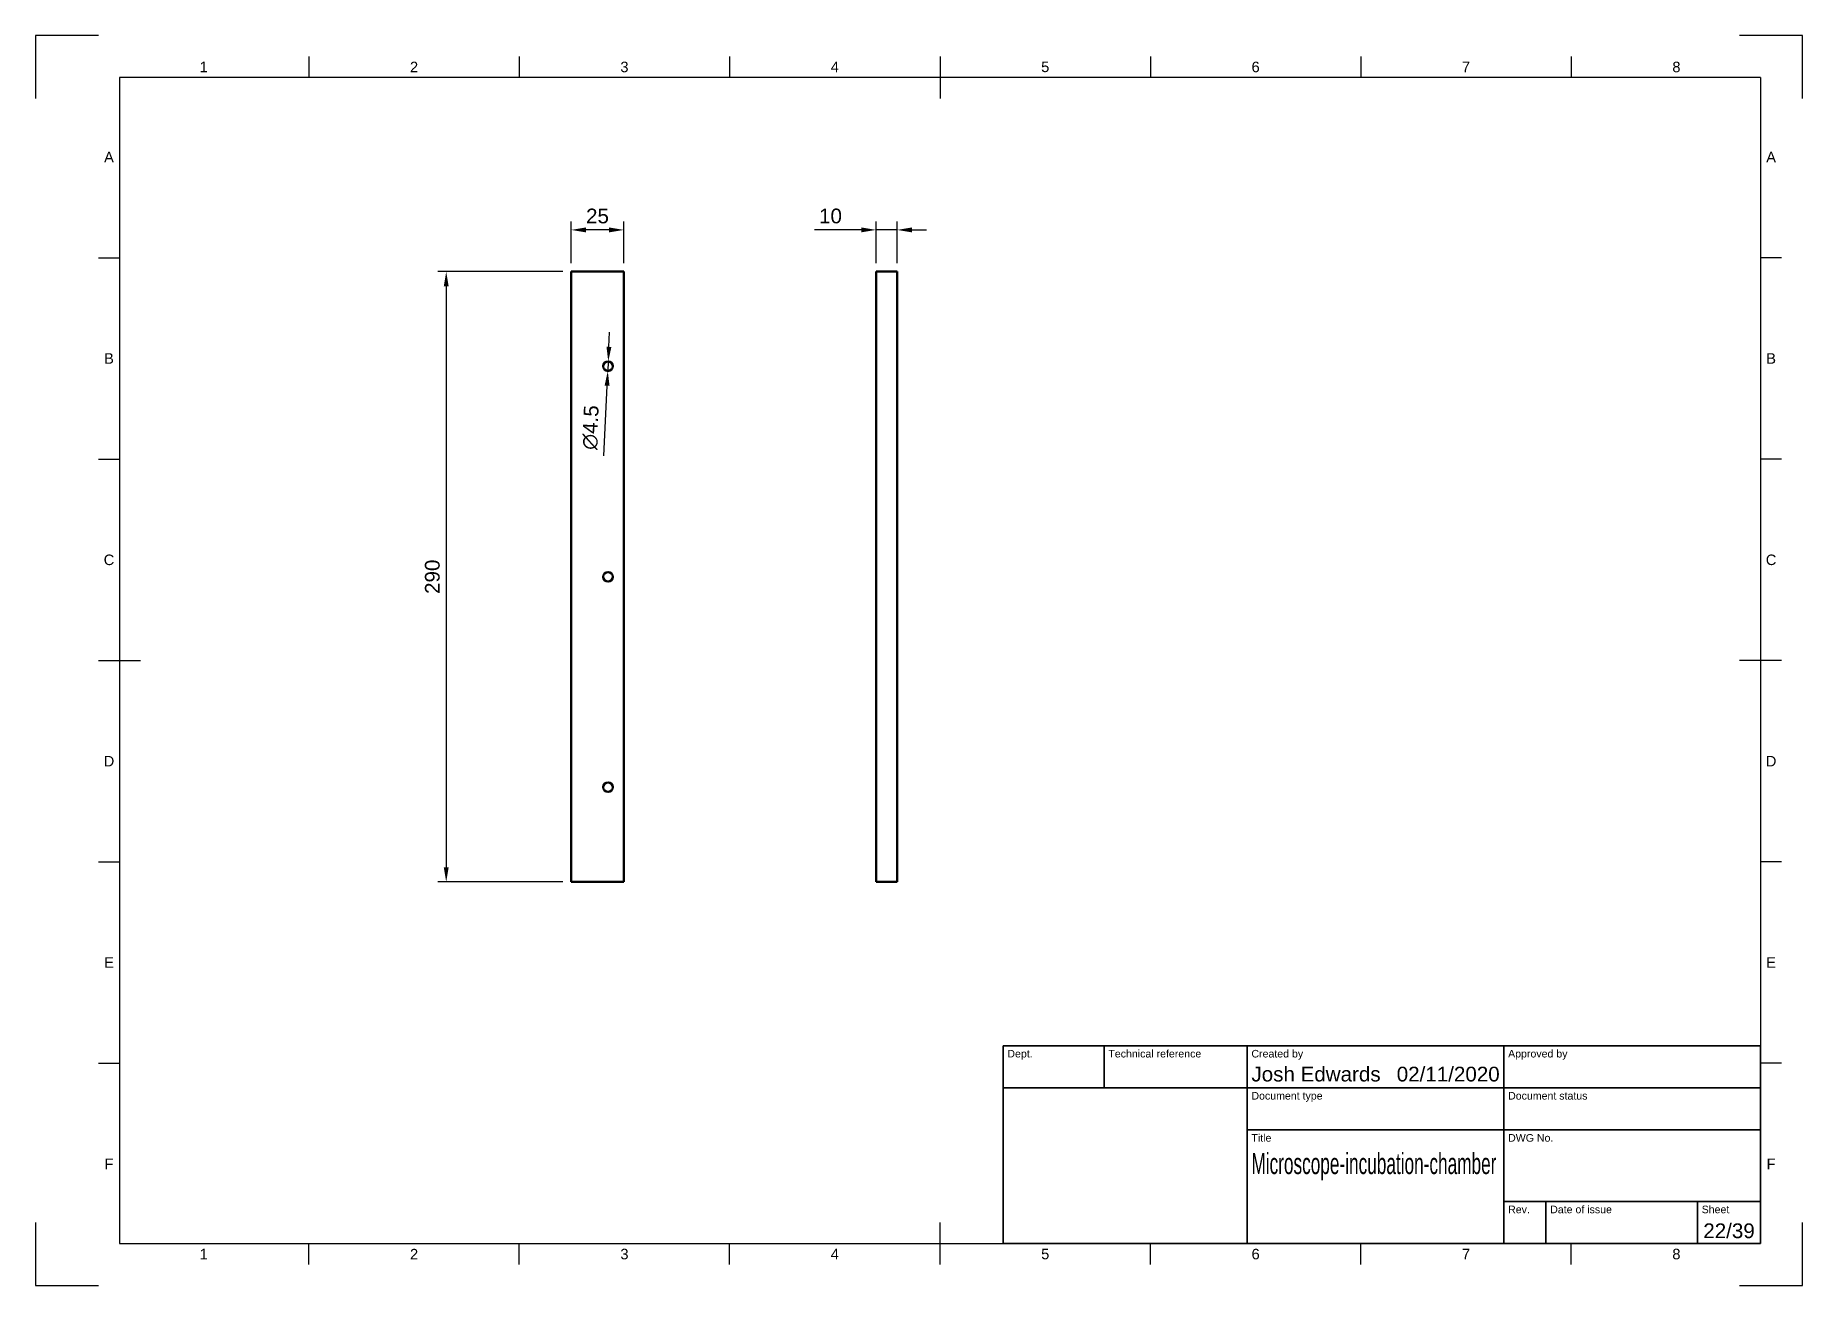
# Model space of a CAD drawing. Header units: millimetres. Extents: x 0 to 420, y 0 to 297.
import ezdxf
from ezdxf.enums import TextEntityAlignment as Align

# ---------------------------------------------------------------- set-up
doc = ezdxf.new("R2010")
doc.units = ezdxf.units.MM
doc.header["$LTSCALE"] = 0.75
for name, color, linetype, lineweight in [('Border', 7, 'Continuous', 25), ('Dimensions', 7, 'Continuous', 25), ('TitleBlock', 7, 'Continuous', 35), ('Visible', 7, 'Continuous', 50)]:
    doc.layers.add(name, color=color, linetype=linetype, lineweight=lineweight)
doc.styles.add('FusionTitle', font='')
doc.styles.get("Standard").update_dxf_attribs({"font": 'arial.ttf'})
doc.styles.get('FusionTitle').set_extended_font_data('Arial Unicode MS')
doc.dimstyles.new('ISO-25', dxfattribs={"dimtxt": 3.5, "dimasz": 3.5, "dimexe": 2, "dimexo": 2, "dimgap": 1.5, "dimtad": 1, "dimzin": 12, "dimdsep": 46, "dimtxsty": 'Standard', "dimcen": 0, "dimclrd": 256, "dimclre": 256, "dimclrt": 256, "dimazin": 3, "dimtp": 0.1, "dimtm": 0.1, "dimtfac": 0.714, "dimtmove": 0, "dimatfit": 3, "dimfxl": 1, "dimtzin": 12, "dimarcsym": 0})

# ---------------------------------------------------------------- blocks, each defined once
blk = doc.blocks.new('ISO_A3_SHEET')
at = {"layer": 'Border'}
for p, q in [((15, 297), (0, 297)), ((0, 297), (0, 282)), ((420, 297), (405, 297)), ((420, 282), (420, 297)), ((65, 292), (65, 287)), ((115, 292), (115, 287)), ((165, 292), (165, 287)), ((215, 292), (215, 282)), ((265, 292), (265, 287)), ((315, 292), (315, 287)), ((365, 292), (365, 287)), ((410, 287), (20, 287)), ((20, 287), (20, 10)), ((410, 287), (410, 10)), ((15, 244.16666), (20, 244.16666)), ((415, 244.16666), (410, 244.16666)), ((15, 196.33333), (20, 196.33333)), ((415, 196.33333), (410, 196.33333)), ((15, 148.5), (25, 148.5)), ((415, 148.5), (405, 148.5)), ((15, 100.66667), (20, 100.66667)), ((415, 100.66667), (410, 100.66667)), ((15, 52.83334), (20, 52.83334)), ((415, 52.83334), (410, 52.83334)), ((0, 15), (0, 0)), ((215, 5), (215, 15)), ((420, 0), (420, 15)), ((20, 10), (410, 10)), ((65, 5), (65, 10)), ((115, 5), (115, 10)), ((165, 5), (165, 10)), ((265, 5), (265, 10)), ((315, 5), (315, 10)), ((365, 5), (365, 10)), ((0, 0), (15, 0)), ((405, 0), (420, 0))]:
    blk.add_line(p, q, dxfattribs=at)
at = {"layer": 'Border', "style": 'FusionTitle'}
for s, p in [('1', (40, 289.5)), ('2', (90, 289.5)), ('3', (140, 289.5)), ('4', (190, 289.5)), ('5', (240, 289.5)), ('6', (290, 289.5)), ('7', (340, 289.5)), ('8', (390, 289.5)), ('A', (17.5, 268.08333)), ('A', (412.5, 268.08333)), ('B', (17.5, 220.25)), ('B', (412.5, 220.25)), ('C', (17.5, 172.41667)), ('C', (412.5, 172.41667)), ('D', (17.5, 124.58334)), ('D', (412.5, 124.58334)), ('E', (17.5, 76.75001)), ('E', (412.5, 76.75001)), ('F', (17.5, 28.91668)), ('F', (412.5, 28.91668)), ('1', (40, 7.5)), ('2', (90, 7.5)), ('3', (140, 7.5)), ('4', (190, 7.5)), ('5', (240, 7.5)), ('6', (290, 7.5)), ('7', (340, 7.5)), ('8', (390, 7.5))]:
    blk.add_text(s, height=2.5, dxfattribs=at).set_placement(p, align=Align.MIDDLE)
blk = doc.blocks.new('ISO_TITLEBLOCK')
at = {"layer": 'TitleBlock'}
for p, q in [((0, 47), (-180, 47)), ((-180, 47), (-180, 0)), ((-156, 37), (-156, 47)), ((-122, 0), (-122, 47)), ((-61, 0), (-61, 47)), ((0, 0), (0, 47)), ((-180, 37), (0, 37)), ((-122, 27), (0, 27)), ((-61, 10), (0, 10)), ((-51, 0), (-51, 10)), ((-15, 0), (-15, 10)), ((-180, 0), (0, 0))]:
    blk.add_line(p, q, dxfattribs=at)
at = {"layer": 'TitleBlock', "style": 'FusionTitle'}
for s, p in [('Dept.', (-179, 46)), ('Technical reference', (-155, 46)), ('Created by', (-121, 46)), ('Approved by', (-60, 46)), ('Document type', (-121, 36)), ('Document status', (-60, 36)), ('Title', (-121, 26)), ('DWG No.', (-60, 26)), ('Rev.', (-60, 9)), ('Date of issue', (-50, 9)), ('Sheet', (-14, 9))]:
    blk.add_text(s, height=1.8, dxfattribs=at).set_placement(p, align=Align.TOP_LEFT)
for tag, p, height in [('DEPT', (-179, 38.5), 3.5), ('TECHNICAL_REFERENCE', (-155, 38.5), 3.5), ('CREATED_BY', (-121, 38.5), 3.5), ('APPROVED_BY', (-60, 38.5), 3.5), ('DOCUMENT_TYPE', (-121, 28.5), 3.5), ('DOCUMENT_STATUS', (-60, 28.5), 3.5), ('TITLE_1', (-121, 16.5), 5), ('TITLE_2', (-121, 9), 5), ('TITLE_3', (-121, 1.5), 5), ('DATE_OF_ISSUE', (-50, 1.5), 3.5)]:
    blk.add_attdef(tag, p, '', height=height, dxfattribs=at)
for tag, p in [('CREATED_DATE', (-62, 38.5)), ('APPROVED_DATE', (-1, 38.5))]:
    blk.add_attdef(tag, text='', height=3.5, dxfattribs=at).set_placement(p, align=Align.RIGHT)
for tag, height, p in [('DRAWING_NUMBER', 5, (-30.5, 16.6)), ('REV', 3.5, (-56, 3.1)), ('SHEET', 3.5, (-7.5, 3.1))]:
    blk.add_attdef(tag, text='', height=height, dxfattribs=at).set_placement(p, align=Align.MIDDLE)
blk = doc.blocks.new('*D9')
at = {"layer": 'Defpoints', "color": 0, "transparency": 16777216}
for p in [(127.343568, 250.788733), (127.343568, 240.889238), (139.843568, 240.889238)]:
    blk.add_point(p, dxfattribs=at)
at = {"layer": 'Dimensions', "lineweight": -2, "transparency": 16777216}
for p, q in [((127.343568, 242.889238), (127.343568, 252.788733)), ((139.843568, 242.889238), (139.843568, 252.788733)), ((136.343568, 250.788733), (130.843568, 250.788733))]:
    blk.add_line(p, q, dxfattribs=at)
at = {"layer": 'Dimensions', "transparency": 16777216}
for points in [[(130.843568, 251.372066), (130.843568, 250.205399), (127.343568, 250.788733)], [(136.343568, 251.372066), (136.343568, 250.205399), (139.843568, 250.788733)]]:
    blk.add_solid(points, dxfattribs=at)
at = {"layer": 'Dimensions', "transparency": 16777216, "insert": (133.593568, 254.075738), "char_height": 3.5, "attachment_point": 5}
blk.add_mtext('25', dxfattribs=at)
blk = doc.blocks.new('*D10')
at = {"layer": 'Defpoints', "color": 0, "transparency": 16777216}
for p in [(127.343568, 240.889238), (97.645083, 95.889238), (127.343568, 95.889238)]:
    blk.add_point(p, dxfattribs=at)
at = {"layer": 'Dimensions', "lineweight": -2, "transparency": 16777216}
for p, q in [((125.343568, 240.889238), (95.645083, 240.889238)), ((97.645083, 237.389238), (97.645083, 99.389238)), ((125.343568, 95.889238), (95.645083, 95.889238))]:
    blk.add_line(p, q, dxfattribs=at)
at = {"layer": 'Dimensions', "transparency": 16777216}
for points in [[(97.06175, 237.389238), (98.228416, 237.389238), (97.645083, 240.889238)], [(97.06175, 99.389238), (98.228416, 99.389238), (97.645083, 95.889238)]]:
    blk.add_solid(points, dxfattribs=at)
at = {"layer": 'Dimensions', "transparency": 16777216, "insert": (94.358077, 168.389238), "char_height": 3.5, "attachment_point": 5, "rotation": 90}
blk.add_mtext('290', dxfattribs=at)
blk = doc.blocks.new('*D11')
at = {"layer": 'Defpoints', "color": 0, "transparency": 16777216}
for p in [(136.147596, 219.51294), (136.039539, 217.265536)]:
    blk.add_point(p, dxfattribs=at)
at = {"layer": 'Dimensions', "lineweight": -2, "transparency": 16777216}
for p, q in [((136.315685, 223.008901), (136.483773, 226.504862)), ((136.147596, 219.51294), (136.039539, 217.265536)), ((135.069124, 197.082508), (135.871451, 213.769574))]:
    blk.add_line(p, q, dxfattribs=at)
at = {"layer": 'Dimensions', "transparency": 16777216}
for points in [[(135.733024, 223.036916), (136.898345, 222.980886), (136.147596, 219.51294)], [(135.288791, 213.797589), (136.454111, 213.74156), (136.039539, 217.265536)]]:
    blk.add_solid(points, dxfattribs=at)
at = {"layer": 'Dimensions', "transparency": 16777216, "insert": (132.005258, 203.840621), "char_height": 3.5, "attachment_point": 5, "rotation": 87.24731099}
blk.add_mtext('∅4.5', dxfattribs=at)
blk = doc.blocks.new('*D12')
at = {"layer": 'Defpoints', "color": 0, "transparency": 16777216}
for p in [(199.803038, 250.788733), (199.803038, 240.889238), (204.803038, 240.889238)]:
    blk.add_point(p, dxfattribs=at)
at = {"layer": 'Dimensions', "lineweight": -2, "transparency": 16777216}
for p, q in [((199.803038, 242.889238), (199.803038, 252.788733)), ((204.803038, 242.889238), (204.803038, 252.788733)), ((196.303038, 250.788733), (185.1308, 250.788733)), ((204.803038, 250.788733), (199.803038, 250.788733)), ((208.303038, 250.788733), (211.803038, 250.788733))]:
    blk.add_line(p, q, dxfattribs=at)
at = {"layer": 'Dimensions', "transparency": 16777216}
for points in [[(196.303038, 251.372066), (196.303038, 250.205399), (199.803038, 250.788733)], [(208.303038, 251.372066), (208.303038, 250.205399), (204.803038, 250.788733)]]:
    blk.add_solid(points, dxfattribs=at)
at = {"layer": 'Dimensions', "transparency": 16777216, "insert": (188.966919, 254.075738), "char_height": 3.5, "attachment_point": 5}
blk.add_mtext('10', dxfattribs=at)

msp = doc.modelspace()

# ---------------------------------------------------------------- linework, layer by layer
at = {"layer": 'Visible', "extrusion": (0, 1, 0)}
for p, q in [((139.843568, 240.889238, 2.5), (127.343568, 240.889238, 2.5)), ((127.343568, 240.889238, 2.5), (127.343568, 95.889238, 2.5)), ((139.843568, 95.889238, 2.5), (139.843568, 240.889238, 2.5)), ((204.803038, 240.889238, 6.25), (199.803038, 240.889238, 6.25)), ((199.803038, 95.889238, 6.25), (199.803038, 240.889238, 6.25)), ((204.803038, 240.889238, 6.25), (204.803038, 95.889238, 6.25)), ((127.343568, 95.889238, 2.5), (139.843568, 95.889238, 2.5)), ((204.803038, 95.889238, 6.25), (199.803038, 95.889238, 6.25))]:
    msp.add_line(p, q, dxfattribs=at)
at = {"layer": 'Visible', "extrusion": (-2e-16, 0, -1)}
for centre in [(-136.093568, 218.389238, -2.5), (-136.093568, 168.389238, -2.5), (-136.093568, 118.389238, -2.5)]:
    msp.add_circle(centre, 1.125, dxfattribs=at)

# ---------------------------------------------------------------- block references
at = {"layer": 'Border'}
msp.add_blockref('ISO_A3_SHEET', (0, 0), dxfattribs=at)
at = {"layer": 'TitleBlock'}
ref = msp.add_blockref('ISO_TITLEBLOCK', (410, 10), dxfattribs=at)
ref.add_attrib('CREATED_DATE', '02/11/2020', dxfattribs={"height": 3.5, "style": 'FusionTitle'}).set_placement((348, 48.5), align=Align.RIGHT)
ref.add_attrib('SHEET', '22/39', dxfattribs={"height": 3.5, "style": 'FusionTitle'}).set_placement((402.5, 13.1), align=Align.MIDDLE)
ref.add_attrib('TITLE_1', 'Microscope-incubation-chamber', (289, 26.5), dxfattribs={"height": 5, "style": 'FusionTitle', "width": 0.585891})
ref.add_attrib('CREATED_BY', 'Josh Edwards', (289, 48.5), dxfattribs={"height": 3.5, "style": 'FusionTitle'})

# ---------------------------------------------------------------- dimensions: what is measured, and where the dimension line sits
at = {"layer": 'Dimensions'}
dim = msp.add_linear_dim(base=(127.343568, 250.788733), p1=(139.843568, 240.889238), p2=(127.343568, 240.889238), dimstyle='ISO-25', override={"dimlfac": 2, "dimclrd": 256, "dimclre": 256}, dxfattribs=at)
dim.commit()
dim.dimension.update_dxf_attribs({"geometry": '*D9', "text_midpoint": (133.593568, 254.075738)})
for p1, p2, distance, picture, middle in [((204.803038, 240.889238), (199.803038, 240.889238), -9.899495, '*D12', (188.966919, 254.075738)), ((127.343568, 240.889238), (127.343568, 95.889238), -29.698485, '*D10', (94.358077, 168.389238))]:
    dim = msp.add_aligned_dim(p1=p1, p2=p2, distance=distance, dimstyle='ISO-25', override={"dimlfac": 2, "dimclrd": 256, "dimclre": 256}, dxfattribs=at)
    dim.commit()
    dim.dimension.update_dxf_attribs({"geometry": picture, "text_midpoint": middle})
dim = msp.add_diameter_dim_2p(p1=(136.147596, 219.51294), p2=(136.039539, 217.265536), dimstyle='ISO-25', override={"dimlfac": 2, "dimclrd": 256, "dimclre": 256}, dxfattribs=at)
dim.commit()
dim.dimension.update_dxf_attribs({"geometry": '*D11', "text_midpoint": (135.386243, 203.67806), "dimtype": 163})

doc.saveas('drawing.dxf')
